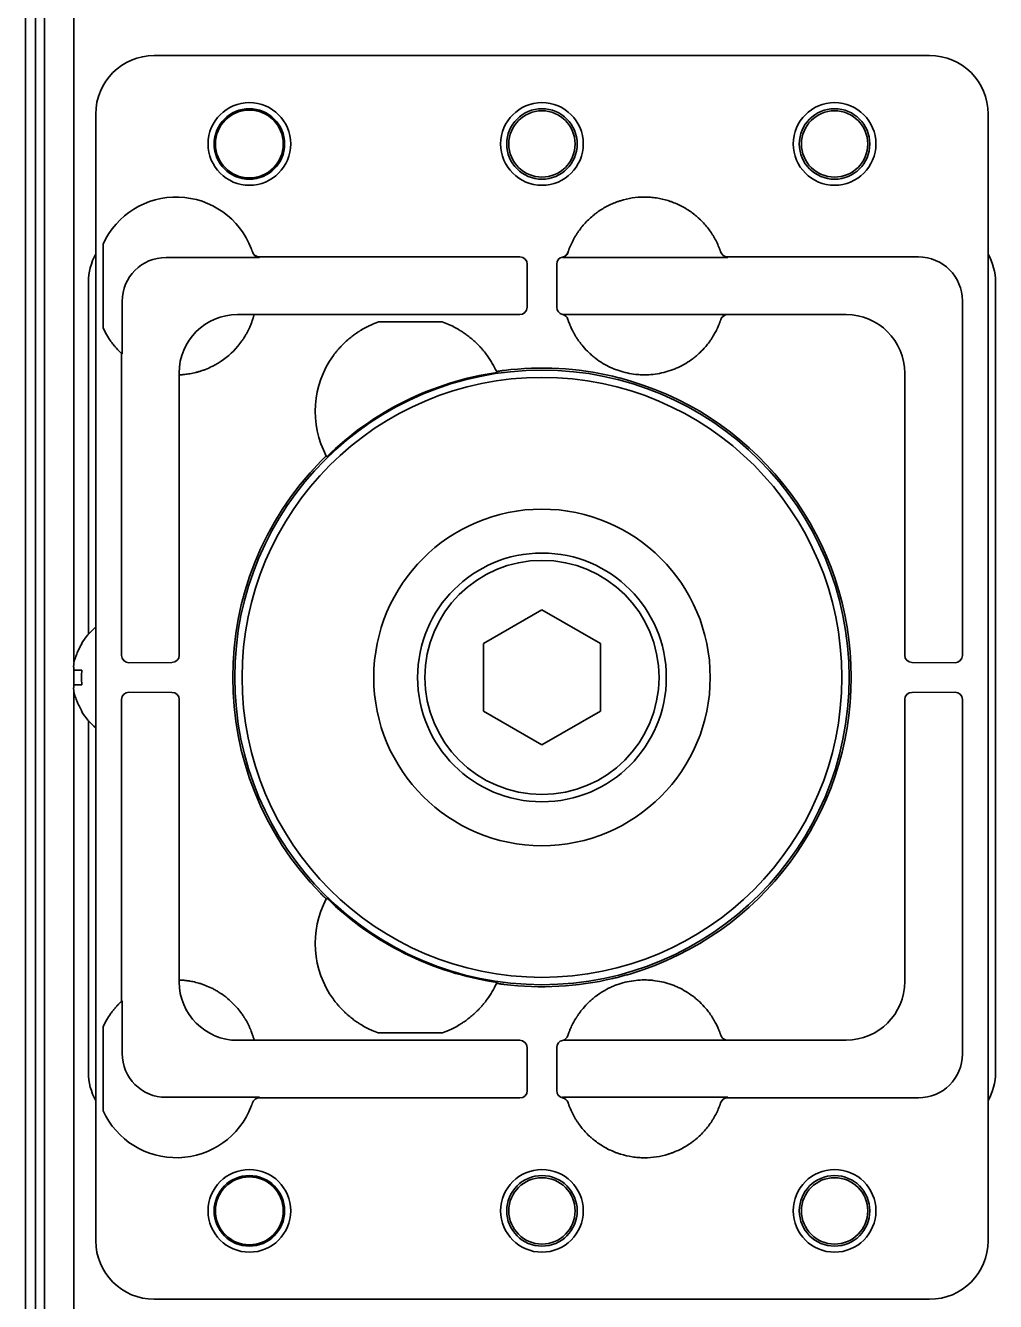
# Model space of a CAD drawing. Extents: x 5809 to 10669, y -850 to 3566.
# Drawn here: x 8371.8 to 8438.1, y 2501.1 to 2588.3 of the extents above; entities that cross this region are included whole.
import ezdxf

# ---------------------------------------------------------------- set-up
doc = ezdxf.new("R2010")
doc.units = 0
doc.header["$LTSCALE"] = 5
doc.layers.add('1', color=7, linetype='CONTINUOUS', true_color=0xffffff)

msp = doc.modelspace()

# ---------------------------------------------------------------- linework, layer by layer
at = {"layer": '1', "color": 7, "linetype": 'Continuous', "lineweight": 35}
for p, q in [((8373.073, 2431.526), (8373.073, 3429.526)), ((8375.073, 3383.467), (8375.073, 2544.787)), ((8371.77, 2937.226), (8371.77, 2415.526)), ((8372.46, 2418.526), (8372.46, 2936.226)), ((8433.573, 2586.226), (8380.572, 2586.226)), ((8376.573, 2582.227), (8376.573, 2505.226)), ((8437.573, 2505.226), (8437.573, 2582.227)), ((8377.073, 2567.608), (8377.073, 2573.344)), ((8387.774, 2572.424), (8381.375, 2572.424)), ((8405.566, 2572.463), (8387.76, 2572.463)), ((8419.774, 2572.424), (8408.599, 2572.424)), ((8419.294, 2572.783), (8419.287, 2572.804)), ((8432.81, 2572.463), (8419.761, 2572.463)), ((8406.051, 2569.016), (8406.066, 2571.963)), ((8408.079, 2571.963), (8408.094, 2569.016)), ((8376.073, 2570.727), (8376.073, 2546.678)), ((8438.073, 2516.726), (8438.073, 2570.727)), ((8378.375, 2569.424), (8378.375, 2565.828)), ((8435.81, 2545.232), (8435.81, 2569.464)), ((8386.27, 2568.528), (8387.399, 2568.528)), ((8387.399, 2568.528), (8387.397, 2568.519)), ((8387.397, 2568.519), (8395.288, 2568.519)), ((8395.288, 2568.519), (8395.385, 2568.519)), ((8395.385, 2568.519), (8395.882, 2568.52)), ((8395.883, 2568.52), (8400.263, 2568.52)), ((8400.263, 2568.52), (8400.761, 2568.519)), ((8400.761, 2568.519), (8400.858, 2568.519)), ((8400.858, 2568.519), (8405.551, 2568.519)), ((8408.529, 2568.528), (8419.774, 2568.528)), ((8419.297, 2568.179), (8419.297, 2568.18)), ((8419.77, 2568.519), (8427.866, 2568.519)), ((8400.263, 2568.02), (8395.883, 2568.02)), ((8378.336, 2565.864), (8378.336, 2545.232)), ((8382.27, 2564.403), (8382.27, 2564.529)), ((8382.28, 2564.404), (8382.27, 2564.403)), ((8382.28, 2545.247), (8382.28, 2564.404)), ((8431.866, 2564.52), (8431.866, 2545.247)), ((8403.073, 2546.036), (8407.073, 2548.345)), ((8407.073, 2548.345), (8411.073, 2546.036)), ((8375.595, 2546.026), (8375.628, 2546.026)), ((8403.073, 2541.417), (8403.073, 2546.036)), ((8411.073, 2546.036), (8411.073, 2541.417)), ((8378.836, 2544.733), (8381.782, 2544.748)), ((8432.366, 2544.748), (8435.31, 2544.733)), ((8375.073, 2544.232), (8375.073, 2543.231)), ((8375.073, 2542.675), (8375.073, 2431.326)), ((8378.336, 2542.22), (8378.336, 2521.588)), ((8381.782, 2542.705), (8378.836, 2542.72)), ((8382.28, 2523.049), (8382.28, 2542.205)), ((8431.866, 2542.205), (8431.866, 2522.933)), ((8435.31, 2542.72), (8432.366, 2542.705)), ((8435.81, 2517.989), (8435.81, 2542.22)), ((8375.628, 2541.426), (8375.595, 2541.426)), ((8407.073, 2539.107), (8403.073, 2541.417)), ((8411.073, 2541.417), (8407.073, 2539.107)), ((8376.073, 2540.774), (8376.073, 2516.726)), ((8382.27, 2523.049), (8382.28, 2523.049)), ((8382.27, 2522.923), (8382.27, 2523.049)), ((8378.375, 2521.624), (8378.336, 2521.588)), ((8378.375, 2521.624), (8378.375, 2518.028)), ((8377.073, 2514.108), (8377.073, 2519.844)), ((8395.883, 2519.433), (8400.263, 2519.433)), ((8419.297, 2519.271), (8419.297, 2519.272)), ((8387.399, 2518.924), (8386.27, 2518.924)), ((8387.397, 2518.933), (8387.399, 2518.924)), ((8395.288, 2518.933), (8387.397, 2518.933)), ((8395.385, 2518.933), (8395.288, 2518.933)), ((8395.882, 2518.933), (8395.385, 2518.933)), ((8400.263, 2518.933), (8395.883, 2518.933)), ((8400.263, 2518.933), (8400.761, 2518.933)), ((8400.858, 2518.933), (8400.761, 2518.933)), ((8405.551, 2518.933), (8400.858, 2518.933)), ((8406.066, 2515.489), (8406.051, 2518.436)), ((8408.094, 2518.433), (8408.079, 2515.489)), ((8419.774, 2518.924), (8408.529, 2518.924)), ((8427.866, 2518.933), (8419.77, 2518.933)), ((8381.375, 2515.028), (8387.774, 2515.028)), ((8387.76, 2514.989), (8405.566, 2514.989)), ((8408.599, 2515.028), (8419.774, 2515.028)), ((8419.761, 2514.989), (8432.81, 2514.989)), ((8387.285, 2514.645), (8387.282, 2514.634)), ((8387.287, 2514.649), (8387.286, 2514.647)), ((8419.287, 2514.648), (8419.291, 2514.663)), ((8380.572, 2501.226), (8433.573, 2501.226))]:
    msp.add_line(p, q, dxfattribs=at)
for centre, radius in [((8387.073, 2580.182), 2.825), ((8407.073, 2580.182), 2.825), ((8427.073, 2580.182), 2.825), ((8387.073, 2580.182), 2.411), ((8387.073, 2580.182), 2.32), ((8407.073, 2580.182), 2.411), ((8407.073, 2580.182), 2.267), ((8427.073, 2580.182), 2.411), ((8427.073, 2580.182), 2.267), ((8407.073, 2543.726), 21), ((8407.073, 2543.726), 20.5), ((8407.073, 2543.726), 11.5), ((8407.073, 2543.726), 8.5), ((8407.073, 2543.726), 8), ((8387.073, 2507.27), 2.825), ((8387.073, 2507.27), 2.411), ((8407.073, 2507.27), 2.825), ((8407.073, 2507.27), 2.411), ((8427.073, 2507.27), 2.825), ((8427.073, 2507.27), 2.411), ((8387.073, 2507.27), 2.32), ((8407.073, 2507.27), 2.267), ((8427.073, 2507.27), 2.267)]:
    msp.add_circle(centre, radius, dxfattribs=at)
for centre, radius, start, end in [((8382.073, 2571.052), 5.5, 21.10696, 155.38002), ((8382.073, 2569.9), 5.5, 204.61998, 215.33124), ((8382.073, 2569.9), 5.5, 301.52607, 319.88439), ((8398.073, 2561.9), 6.5, 143.94816, 207.95034), ((8398.073, 2561.9), 6.5, 24.74098, 36.05184), ((8407.073, 2543.726), 21.07, 98.38924, 134.30208), ((8407.073, 2543.726), 21.14, 76.75031, 97.03063), ((8407.073, 2543.726), 21.14, 286.69802, 73.30233), ((8407.073, 2543.726), 21.14, 135.6607, 224.3393), ((8379.693, 2543.527), 4.8, 130.542, 148.62729), ((8379.693, 2543.925), 4.8, 211.37271, 229.458), ((8398.073, 2525.552), 6.5, 152.04966, 216.05184), ((8407.073, 2543.726), 21.07, 225.69792, 261.61076), ((8398.073, 2525.552), 6.5, 323.94816, 335.25902), ((8407.073, 2543.726), 21.14, 262.96937, 283.24939), ((8382.073, 2517.552), 5.5, 45.48558, 58.47399), ((8382.073, 2517.552), 5.5, 144.66876, 155.38002), ((8382.073, 2516.4), 5.5, 204.61998, 338.89304)]:
    msp.add_arc(centre, radius, start, end, dxfattribs=at)
for centre, major_axis, ratio, start_param, end_param in [((8380.573, 2582.226), (2.829, -2.829), 0.999695, 2.356347, 3.926839), ((8433.572, 2582.226), (-2.829, -2.829), 0.999695, 2.356347, 3.926839), ((8380.073, 2570.726), (-2.829, 2.829), 0.999695, 0.279915, 0.785246), ((8381.376, 2569.423), (-2.122, 2.122), 0.999695, 5.497939, 7.068431), ((8382.065, 2571.05), (-5.228, -1.734), 0.999252, 3.138522, 3.145428), ((8387.76, 2572.963), (0.474, 0.159), 0.999831, 3.141593, 4.388346), ((8382.072, 2570.552), (-5.684, -1.924), 0.999938, 3.132345, 3.139281), ((8405.566, 2571.963), (-0.224, -0.448), 0.999239, 2.03449, 3.605134), ((8408.579, 2571.963), (0.224, -0.448), 0.999239, 2.880101, 4.248696), ((8408.379, 2572.943), (-0.473, 0.161), 0.999761, 2.10121, 3.149501), ((8408.599, 2571.924), (0.224, -0.447), 0.99981, 2.678052, 2.916971), ((8419.761, 2572.963), (0.475, 0.157), 0.999831, 3.145682, 4.39242), ((8432.809, 2569.463), (-2.122, -2.122), 0.999543, 2.356347, 3.926839), ((8434.072, 2570.726), (2.829, 2.829), 0.999695, 5.497939, 6.003271), ((8405.551, 2569.019), (-0.447, -0.224), 0.99981, 1.107255, 2.677899), ((8408.594, 2569.019), (0.447, -0.224), 0.99981, 3.605286, 4.952817), ((8386.271, 2564.528), (2.829, -2.829), 0.999695, 2.356347, 3.926839), ((8408.367, 2568.045), (-0.476, -0.155), 0.999754, 3.133975, 4.161422), ((8419.77, 2568.019), (-0.475, 0.156), 0.999831, 5.030486, 6.282512), ((8427.866, 2564.519), (2.828, -2.828), 0.999924, 0.78555, 2.356042), ((8380.374, 9792.538), (0, -7227.617), 0.017452, 6.267025, 6.267338), ((3707.892, 1758.685), (-4696.559, -804.417), 0.03512, 3.150702, 3.151017), ((11879.695, 5805.548), (-3486.444, -3247.993), 0.03512, 6.273761, 6.274076), ((8378.836, 2545.233), (-0.448, -0.224), 0.999239, 5.819644, 7.390288), ((8381.78, 2545.247), (0.224, 0.447), 0.99981, 3.605286, 5.17593), ((8432.366, 2545.247), (-0.224, 0.447), 0.99981, 1.107255, 2.677899), ((8435.31, 2545.233), (0.448, -0.224), 0.999239, 5.176082, 6.746726), ((8378.836, 2542.22), (0.448, -0.224), 0.999239, 2.03449, 3.605134), ((8381.78, 2542.205), (0.224, -0.447), 0.99981, 1.107255, 2.677899), ((8432.366, 2542.205), (-0.224, -0.447), 0.99981, 3.605286, 5.17593), ((8435.31, 2542.22), (-0.448, -0.224), 0.999239, 2.678052, 4.248696), ((11879.695, -718.096), (3486.444, -3247.993), 0.03512, 3.150702, 3.151017), ((8386.271, 2522.924), (2.829, 2.829), 0.999695, 2.356347, 3.926839), ((3707.892, 3328.768), (4696.559, -804.417), 0.03512, 6.273761, 6.274076), ((8427.866, 2522.933), (-2.828, -2.828), 0.999924, 0.78555, 2.356042), ((8408.367, 2519.407), (0.476, -0.155), 0.999754, 5.263357, 6.293203), ((8419.77, 2519.433), (0.475, 0.156), 0.999831, 3.142574, 4.3946), ((8405.551, 2518.433), (-0.447, 0.224), 0.99981, 3.605286, 5.17593), ((8408.594, 2518.433), (0.447, 0.224), 0.99981, 1.330368, 2.677899), ((8381.376, 2518.029), (-2.122, -2.122), 0.999695, 5.497939, 7.068431), ((8432.809, 2517.99), (2.122, -2.122), 0.999543, 5.497939, 7.068431), ((8380.073, 2516.727), (-2.829, -2.829), 0.999695, 5.497939, 6.003271), ((8434.072, 2516.727), (2.829, -2.829), 0.999695, 0.279915, 0.785246), ((8387.76, 2514.489), (0.474, -0.159), 0.999831, 1.894839, 3.141593), ((8405.566, 2515.489), (0.224, -0.448), 0.999239, 5.819644, 7.390288), ((8408.579, 2515.489), (-0.224, -0.448), 0.999239, 5.176082, 6.544021), ((8408.378, 2514.51), (-0.477, -0.15), 0.999767, 3.157291, 4.205088), ((8408.599, 2515.529), (-0.224, -0.447), 0.99981, 0.22534, 0.463541), ((8419.761, 2514.489), (0.474, -0.158), 0.999831, 1.892032, 3.138921), ((8382.075, 2516.399), (-1.747, -5.214), 0.99983, 1.569957, 1.576869), ((8380.573, 2505.227), (2.829, 2.829), 0.999695, 2.356347, 3.926839), ((8433.572, 2505.227), (-2.829, 2.829), 0.999695, 2.356347, 3.926839)]:
    msp.add_ellipse(centre, major_axis=major_axis, ratio=ratio, start_param=start_param, end_param=end_param, dxfattribs=at)
for points, knots in [([(8419.204, 2573.033), (8419.104, 2573.292), (8418.985, 2573.542), (8418.83, 2573.813), (8418.812, 2573.843), (8418.777, 2573.903), (8418.759, 2573.932), (8418.704, 2574.021), (8418.666, 2574.079), (8418.55, 2574.25), (8418.468, 2574.361), (8418.213, 2574.684), (8418.027, 2574.885), (8417.775, 2575.12), (8417.698, 2575.19), (8417.619, 2575.257), (8417.566, 2575.301), (8417.539, 2575.323), (8417.403, 2575.432), (8417.292, 2575.514), (8416.952, 2575.747), (8416.715, 2575.884), (8416.344, 2576.064), (8416.218, 2576.119), (8416.057, 2576.182), (8416.025, 2576.195), (8415.96, 2576.219), (8415.927, 2576.231), (8415.829, 2576.265), (8415.763, 2576.287), (8415.433, 2576.389), (8415.166, 2576.45), (8414.759, 2576.511), (8414.622, 2576.527), (8414.416, 2576.542), (8414.313, 2576.548), (8414.209, 2576.551), (8414.14, 2576.552), (8414.105, 2576.552), (8413.793, 2576.552), (8413.519, 2576.531), (8412.977, 2576.449), (8412.709, 2576.388), (8412.412, 2576.296), (8412.379, 2576.285), (8412.313, 2576.263), (8412.28, 2576.252), (8412.182, 2576.217), (8412.117, 2576.193), (8411.924, 2576.117), (8411.798, 2576.062), (8411.428, 2575.882), (8411.191, 2575.745), (8410.907, 2575.55), (8410.822, 2575.49), (8410.74, 2575.427), (8410.685, 2575.385), (8410.657, 2575.363), (8410.522, 2575.255), (8410.418, 2575.164), (8410.116, 2574.883), (8409.931, 2574.681), (8409.675, 2574.358), (8409.594, 2574.247), (8409.497, 2574.104), (8409.478, 2574.075), (8409.44, 2574.016), (8409.421, 2573.987), (8409.366, 2573.899), (8409.331, 2573.839), (8409.159, 2573.538), (8409.04, 2573.288), (8408.94, 2573.029)], [0, 0, 0, 0, 0.0625, 0.0625, 0.070313, 0.070313, 0.078125, 0.078125, 0.09375, 0.09375, 0.125, 0.125, 0.1875, 0.1875, 0.203125, 0.210938, 0.210938, 0.21875, 0.21875, 0.25, 0.25, 0.3125, 0.3125, 0.34375, 0.34375, 0.351563, 0.351563, 0.359375, 0.359375, 0.375, 0.375, 0.4375, 0.4375, 0.46875, 0.46875, 0.484375, 0.492188, 0.492188, 0.5, 0.5, 0.5625, 0.5625, 0.625, 0.625, 0.632812, 0.632812, 0.640625, 0.640625, 0.65625, 0.65625, 0.6875, 0.6875, 0.75, 0.75, 0.765625, 0.773437, 0.773437, 0.78125, 0.78125, 0.8125, 0.8125, 0.875, 0.875, 0.90625, 0.90625, 0.914062, 0.914062, 0.921875, 0.921875, 0.9375, 0.9375, 1, 1, 1, 1]), ([(8387.287, 2572.804), (8387.286, 2572.804), (8387.286, 2572.806), (8387.284, 2572.812), (8387.282, 2572.816), (8387.278, 2572.828), (8387.276, 2572.835), (8387.27, 2572.852), (8387.267, 2572.861), (8387.26, 2572.882), (8387.255, 2572.894), (8387.247, 2572.919), (8387.242, 2572.932), (8387.234, 2572.953), (8387.232, 2572.96), (8387.226, 2572.974), (8387.224, 2572.981), (8387.215, 2573.003), (8387.21, 2573.018), (8387.204, 2573.033)], [0, 0, 0, 0, 0.125, 0.125, 0.25, 0.25, 0.375, 0.375, 0.5, 0.5, 0.625, 0.625, 0.75, 0.75, 0.8125, 0.8125, 0.875, 0.875, 1, 1, 1, 1]), ([(8387.774, 2572.424), (8387.747, 2572.424), (8387.695, 2572.428), (8387.645, 2572.44), (8387.607, 2572.452), (8387.595, 2572.457), (8387.571, 2572.467), (8387.559, 2572.472), (8387.524, 2572.49), (8387.502, 2572.503), (8387.47, 2572.526), (8387.46, 2572.534), (8387.44, 2572.551), (8387.43, 2572.56), (8387.402, 2572.588), (8387.385, 2572.607), (8387.355, 2572.65), (8387.341, 2572.672), (8387.317, 2572.719), (8387.307, 2572.743), (8387.298, 2572.768)], [0, 0, 0, 0, 0.125, 0.25, 0.25, 0.3125, 0.3125, 0.375, 0.375, 0.5, 0.5, 0.5625, 0.5625, 0.625, 0.625, 0.75, 0.75, 0.875, 0.875, 1, 1, 1, 1]), ([(8408.481, 2572.41), (8408.48, 2572.416), (8408.48, 2572.422), (8408.48, 2572.437), (8408.479, 2572.445), (8408.479, 2572.453)], [0, 0, 0, 0, 0.441588, 0.441588, 1, 1, 1, 1]), ([(8408.838, 2572.742), (8408.825, 2572.701), (8408.807, 2572.663), (8408.778, 2572.618), (8408.772, 2572.609), (8408.76, 2572.592), (8408.753, 2572.583), (8408.733, 2572.559), (8408.704, 2572.528), (8408.671, 2572.501), (8408.645, 2572.483), (8408.636, 2572.477), (8408.618, 2572.465), (8408.609, 2572.46), (8408.562, 2572.435), (8408.522, 2572.42), (8408.481, 2572.41)], [0, 0, 0, 0, 0.25, 0.25, 0.3125, 0.3125, 0.375, 0.375, 0.5, 0.625, 0.625, 0.6875, 0.6875, 0.75, 0.75, 1, 1, 1, 1]), ([(8408.94, 2573.029), (8408.934, 2573.014), (8408.929, 2572.998), (8408.92, 2572.976), (8408.917, 2572.968), (8408.912, 2572.953), (8408.909, 2572.946), (8408.901, 2572.924), (8408.896, 2572.911), (8408.889, 2572.891), (8408.887, 2572.885), (8408.883, 2572.872), (8408.881, 2572.866), (8408.875, 2572.849), (8408.871, 2572.839), (8408.867, 2572.825), (8408.865, 2572.821), (8408.862, 2572.813), (8408.861, 2572.81), (8408.858, 2572.8), (8408.856, 2572.795), (8408.854, 2572.789), (8408.854, 2572.788), (8408.853, 2572.786), (8408.853, 2572.785), (8408.853, 2572.785)], [0, 0, 0, 0, 0.125, 0.125, 0.1875, 0.1875, 0.25, 0.25, 0.375, 0.375, 0.4375, 0.4375, 0.5, 0.5, 0.625, 0.625, 0.6875, 0.6875, 0.75, 0.75, 0.875, 0.875, 0.9375, 0.9375, 1, 1, 1, 1]), ([(8419.287, 2572.804), (8419.286, 2572.804), (8419.286, 2572.806), (8419.284, 2572.81), (8419.284, 2572.812), (8419.282, 2572.817), (8419.281, 2572.819), (8419.278, 2572.828), (8419.276, 2572.835), (8419.272, 2572.847), (8419.27, 2572.852), (8419.267, 2572.861), (8419.265, 2572.866), (8419.26, 2572.882), (8419.256, 2572.894), (8419.249, 2572.912), (8419.247, 2572.919), (8419.242, 2572.932), (8419.239, 2572.939), (8419.232, 2572.959), (8419.227, 2572.974), (8419.218, 2572.996), (8419.215, 2573.003), (8419.21, 2573.018), (8419.207, 2573.026), (8419.204, 2573.033)], [0, 0, 0, 0, 0.125, 0.125, 0.1875, 0.1875, 0.25, 0.25, 0.375, 0.375, 0.4375, 0.4375, 0.5, 0.5, 0.625, 0.625, 0.6875, 0.6875, 0.75, 0.75, 0.875, 0.875, 0.9375, 0.9375, 1, 1, 1, 1]), ([(8387.397, 2568.519), (8387.396, 2568.518), (8387.395, 2568.512), (8387.39, 2568.495), (8387.384, 2568.47), (8387.373, 2568.43), (8387.365, 2568.401), (8387.363, 2568.395), (8387.359, 2568.382), (8387.357, 2568.375), (8387.351, 2568.355), (8387.347, 2568.341), (8387.334, 2568.295), (8387.313, 2568.228), (8387.287, 2568.148), (8387.265, 2568.084), (8387.253, 2568.051), (8387.24, 2568.016), (8387.232, 2567.992), (8387.227, 2567.98), (8387.204, 2567.92), (8387.184, 2567.869), (8387.12, 2567.711), (8387.07, 2567.597), (8386.996, 2567.447), (8386.981, 2567.417), (8386.949, 2567.356), (8386.933, 2567.325), (8386.883, 2567.232), (8386.848, 2567.17), (8386.774, 2567.044), (8386.735, 2566.981), (8386.674, 2566.886), (8386.653, 2566.855), (8386.61, 2566.791), (8386.588, 2566.759), (8386.477, 2566.601), (8386.381, 2566.477), (8386.279, 2566.356)], [0, 0, 0, 0, 0.0625, 0.0625, 0.125, 0.1875, 0.1875, 0.203125, 0.203125, 0.21875, 0.21875, 0.25, 0.25, 0.3125, 0.375, 0.375, 0.40625, 0.421875, 0.421875, 0.4375, 0.4375, 0.5, 0.5, 0.625, 0.625, 0.65625, 0.65625, 0.6875, 0.6875, 0.75, 0.75, 0.8125, 0.8125, 0.84375, 0.84375, 0.875, 0.875, 1, 1, 1, 1]), ([(8408.842, 2568.2), (8408.843, 2568.198), (8408.847, 2568.184), (8408.859, 2568.149), (8408.864, 2568.135), (8408.873, 2568.109), (8408.876, 2568.1), (8408.883, 2568.081), (8408.886, 2568.07), (8408.906, 2568.015), (8408.925, 2567.962), (8408.961, 2567.871), (8408.974, 2567.838), (8408.996, 2567.787), (8409.003, 2567.769), (8409.019, 2567.733), (8409.027, 2567.714), (8409.035, 2567.695)], [0, 0, 0, 0, 0.25, 0.25, 0.375, 0.375, 0.4375, 0.4375, 0.5, 0.5, 0.75, 0.75, 0.875, 0.875, 0.9375, 0.9375, 1, 1, 1, 1]), ([(8418.267, 2566.343), (8418.354, 2566.446), (8418.437, 2566.551), (8418.554, 2566.711), (8418.591, 2566.765), (8418.646, 2566.846), (8418.664, 2566.873), (8418.7, 2566.927), (8418.717, 2566.954), (8418.802, 2567.089), (8418.862, 2567.194), (8418.944, 2567.346), (8418.97, 2567.396), (8419, 2567.457), (8419.006, 2567.469), (8419.018, 2567.493), (8419.024, 2567.505), (8419.041, 2567.54), (8419.052, 2567.563), (8419.104, 2567.676), (8419.139, 2567.757), (8419.176, 2567.848), (8419.183, 2567.865), (8419.193, 2567.89), (8419.196, 2567.899), (8419.202, 2567.915), (8419.218, 2567.955), (8419.241, 2568.018), (8419.257, 2568.063), (8419.267, 2568.092), (8419.27, 2568.101), (8419.276, 2568.118), (8419.279, 2568.125), (8419.286, 2568.145), (8419.293, 2568.166), (8419.295, 2568.175), (8419.296, 2568.176)], [0, 0, 0, 0, 0.125, 0.125, 0.1875, 0.1875, 0.21875, 0.21875, 0.25, 0.25, 0.375, 0.375, 0.4375, 0.4375, 0.453125, 0.453125, 0.46875, 0.46875, 0.5, 0.5, 0.625, 0.625, 0.65625, 0.65625, 0.671875, 0.671875, 0.6875, 0.75, 0.8125, 0.8125, 0.84375, 0.84375, 0.875, 0.875, 0.9375, 1, 1, 1, 1]), ([(8419.298, 2568.184), (8419.307, 2568.209), (8419.327, 2568.257), (8419.354, 2568.302), (8419.377, 2568.334), (8419.386, 2568.344), (8419.403, 2568.364), (8419.411, 2568.373), (8419.439, 2568.401), (8419.459, 2568.418), (8419.491, 2568.441), (8419.502, 2568.448), (8419.524, 2568.462), (8419.535, 2568.468), (8419.57, 2568.486), (8419.594, 2568.496), (8419.644, 2568.512), (8419.669, 2568.518), (8419.721, 2568.526), (8419.747, 2568.528), (8419.774, 2568.528)], [0, 0, 0, 0, 0.125, 0.25, 0.25, 0.3125, 0.3125, 0.375, 0.375, 0.5, 0.5, 0.5625, 0.5625, 0.625, 0.625, 0.75, 0.75, 0.875, 0.875, 1, 1, 1, 1]), ([(8419.774, 2568.528), (8419.773, 2568.527), (8419.773, 2568.525), (8419.772, 2568.522), (8419.771, 2568.521), (8419.77, 2568.519)], [0, 0, 0, 0, 0.496999, 0.496999, 1, 1, 1, 1]), ([(8394.813, 2567.523), (8394.788, 2567.509), (8394.759, 2567.492), (8394.712, 2567.463), (8394.695, 2567.453), (8394.661, 2567.432), (8394.644, 2567.422), (8394.589, 2567.388), (8394.551, 2567.363), (8394.492, 2567.325), (8394.472, 2567.312), (8394.432, 2567.284), (8394.411, 2567.27), (8394.349, 2567.227), (8394.306, 2567.198), (8394.221, 2567.136), (8394.177, 2567.103), (8394.045, 2567.003), (8393.956, 2566.931), (8393.843, 2566.835), (8393.82, 2566.815), (8393.774, 2566.776), (8393.706, 2566.715), (8393.638, 2566.653), (8393.503, 2566.524), (8393.414, 2566.435), (8393.282, 2566.294), (8393.239, 2566.245), (8393.173, 2566.171), (8393.152, 2566.146), (8393.108, 2566.096), (8393.087, 2566.07), (8392.98, 2565.941), (8392.897, 2565.835), (8392.818, 2565.725)], [0, 0, 0, 0, 0.0625, 0.0625, 0.09375, 0.09375, 0.125, 0.125, 0.1875, 0.1875, 0.21875, 0.21875, 0.25, 0.25, 0.3125, 0.3125, 0.375, 0.375, 0.5, 0.5, 0.53125, 0.53125, 0.5625, 0.625, 0.625, 0.75, 0.75, 0.8125, 0.8125, 0.84375, 0.84375, 0.875, 0.875, 1, 1, 1, 1]), ([(8395.459, 2567.851), (8395.101, 2567.694), (8394.899, 2567.573), (8394.813, 2567.523), (8394.813, 2567.523), (8394.813, 2567.523)], [0, 0, 0, 0, 0.99996, 0.99996, 1, 1, 1, 1]), ([(8403.328, 2565.725), (8403.248, 2565.835), (8403.166, 2565.941), (8403.039, 2566.094), (8402.996, 2566.145), (8402.93, 2566.219), (8402.908, 2566.243), (8402.864, 2566.292), (8402.842, 2566.316), (8402.798, 2566.364), (8402.775, 2566.387), (8402.73, 2566.434), (8402.708, 2566.457), (8402.64, 2566.525), (8402.595, 2566.569), (8402.46, 2566.697), (8402.37, 2566.778), (8402.191, 2566.93), (8402.101, 2567.002), (8401.969, 2567.103), (8401.925, 2567.136), (8401.838, 2567.198), (8401.796, 2567.228), (8401.713, 2567.285), (8401.673, 2567.312), (8401.614, 2567.351), (8401.595, 2567.363), (8401.557, 2567.387), (8401.538, 2567.399), (8401.484, 2567.433), (8401.45, 2567.454), (8401.387, 2567.492), (8401.358, 2567.509), (8401.333, 2567.523)], [0, 0, 0, 0, 0.125, 0.125, 0.1875, 0.1875, 0.21875, 0.21875, 0.25, 0.25, 0.28125, 0.28125, 0.3125, 0.3125, 0.375, 0.375, 0.5, 0.5, 0.625, 0.625, 0.6875, 0.6875, 0.75, 0.75, 0.8125, 0.8125, 0.84375, 0.84375, 0.875, 0.875, 0.9375, 0.9375, 1, 1, 1, 1]), ([(8409.035, 2567.695), (8409.055, 2567.649), (8409.077, 2567.6), (8409.125, 2567.499), (8409.151, 2567.447), (8409.193, 2567.365), (8409.215, 2567.324), (8409.238, 2567.281), (8409.253, 2567.253), (8409.261, 2567.238), (8409.302, 2567.166), (8409.336, 2567.108), (8409.407, 2566.99), (8409.445, 2566.931), (8409.504, 2566.842), (8409.524, 2566.812), (8409.565, 2566.752), (8409.586, 2566.722), (8409.693, 2566.573), (8409.784, 2566.457), (8409.881, 2566.343)], [0, 0, 0, 0, 0.125, 0.125, 0.25, 0.25, 0.3125, 0.34375, 0.34375, 0.375, 0.375, 0.5, 0.5, 0.625, 0.625, 0.6875, 0.6875, 0.75, 0.75, 1, 1, 1, 1]), ([(8378.336, 2565.864), (8378.335, 2565.865), (8378.333, 2565.867), (8378.324, 2565.875), (8378.318, 2565.881), (8378.306, 2565.892), (8378.301, 2565.897), (8378.292, 2565.906), (8378.286, 2565.911), (8378.27, 2565.926), (8378.257, 2565.938), (8378.237, 2565.958), (8378.23, 2565.965), (8378.215, 2565.98), (8378.207, 2565.987), (8378.184, 2566.01), (8378.168, 2566.027), (8378.134, 2566.061), (8378.116, 2566.079), (8378.089, 2566.108), (8378.079, 2566.118), (8378.061, 2566.138), (8378.052, 2566.148), (8378.005, 2566.198), (8377.966, 2566.241), (8377.908, 2566.307), (8377.889, 2566.33), (8377.85, 2566.376), (8377.83, 2566.4), (8377.772, 2566.471), (8377.734, 2566.519), (8377.659, 2566.618), (8377.622, 2566.668), (8377.586, 2566.719)], [0, 0, 0, 0, 0.0625, 0.0625, 0.125, 0.125, 0.15625, 0.15625, 0.1875, 0.1875, 0.25, 0.25, 0.28125, 0.28125, 0.3125, 0.3125, 0.375, 0.375, 0.4375, 0.4375, 0.46875, 0.46875, 0.5, 0.5, 0.625, 0.625, 0.6875, 0.6875, 0.75, 0.75, 0.875, 0.875, 1, 1, 1, 1]), ([(8409.881, 2566.343), (8410.011, 2566.19), (8410.148, 2566.045), (8410.365, 2565.84), (8410.439, 2565.773), (8410.554, 2565.676), (8410.593, 2565.644), (8410.671, 2565.582), (8410.71, 2565.551), (8410.908, 2565.4), (8411.072, 2565.289), (8411.411, 2565.086), (8411.586, 2564.993), (8411.855, 2564.869), (8411.946, 2564.829), (8412.085, 2564.774), (8412.132, 2564.756), (8412.226, 2564.722), (8412.273, 2564.705), (8412.51, 2564.626), (8412.701, 2564.573), (8413.087, 2564.488), (8413.282, 2564.456), (8413.577, 2564.424), (8413.676, 2564.416), (8413.825, 2564.408), (8413.874, 2564.406), (8413.974, 2564.403), (8414.024, 2564.402), (8414.274, 2564.402), (8414.473, 2564.413), (8414.866, 2564.456), (8415.06, 2564.488), (8415.447, 2564.573), (8415.638, 2564.626), (8415.875, 2564.706), (8415.923, 2564.722), (8416.016, 2564.757), (8416.156, 2564.81), (8416.292, 2564.869), (8416.562, 2564.993), (8416.736, 2565.086), (8417.075, 2565.289), (8417.239, 2565.4), (8417.438, 2565.551), (8417.478, 2565.582), (8417.556, 2565.645), (8417.672, 2565.74), (8417.783, 2565.84), (8418, 2566.045), (8418.137, 2566.19), (8418.267, 2566.343)], [0, 0, 0, 0, 0.0625, 0.0625, 0.09375, 0.09375, 0.109375, 0.109375, 0.125, 0.125, 0.1875, 0.1875, 0.25, 0.25, 0.28125, 0.28125, 0.296875, 0.296875, 0.3125, 0.3125, 0.375, 0.375, 0.4375, 0.4375, 0.46875, 0.46875, 0.484375, 0.484375, 0.5, 0.5, 0.5625, 0.5625, 0.625, 0.625, 0.6875, 0.6875, 0.703125, 0.703125, 0.71875, 0.75, 0.75, 0.8125, 0.8125, 0.875, 0.875, 0.890625, 0.890625, 0.90625, 0.9375, 0.9375, 1, 1, 1, 1]), ([(8384.949, 2565.212), (8384.877, 2565.168), (8384.805, 2565.126), (8384.66, 2565.046), (8384.587, 2565.007), (8384.366, 2564.898), (8384.217, 2564.832), (8384.029, 2564.759), (8383.992, 2564.745), (8383.935, 2564.725), (8383.916, 2564.718), (8383.879, 2564.705), (8383.786, 2564.673), (8383.695, 2564.644), (8383.552, 2564.602), (8383.482, 2564.583), (8383.346, 2564.549), (8383.279, 2564.533), (8383.214, 2564.52)], [0, 0, 0, 0, 0.125, 0.125, 0.25, 0.25, 0.5, 0.5, 0.5625, 0.5625, 0.59375, 0.59375, 0.625, 0.75, 0.75, 0.875, 0.875, 1, 1, 1, 1]), ([(8404.485, 2564.707), (8404.452, 2564.703), (8404.419, 2564.698), (8404.371, 2564.692), (8404.355, 2564.69), (8404.323, 2564.685), (8404.307, 2564.683), (8404.261, 2564.676), (8404.232, 2564.672), (8404.19, 2564.665), (8404.177, 2564.663), (8404.157, 2564.66), (8404.15, 2564.659), (8404.138, 2564.656), (8404.132, 2564.655), (8404.102, 2564.65), (8404.081, 2564.646), (8404.057, 2564.642), (8404.053, 2564.641), (8404.044, 2564.639), (8404.04, 2564.638), (8404.028, 2564.636), (8404.02, 2564.634), (8404.001, 2564.63), (8403.992, 2564.627), (8403.982, 2564.624), (8403.98, 2564.623), (8403.977, 2564.621), (8403.976, 2564.621), (8403.976, 2564.62)], [0, 0, 0, 0, 0.125, 0.125, 0.1875, 0.1875, 0.25, 0.25, 0.375, 0.375, 0.4375, 0.4375, 0.46875, 0.46875, 0.5, 0.5, 0.625, 0.625, 0.65625, 0.65625, 0.6875, 0.6875, 0.75, 0.75, 0.875, 0.875, 0.9375, 0.9375, 1, 1, 1, 1]), ([(8383.214, 2564.52), (8383.143, 2564.504), (8383.076, 2564.492), (8382.948, 2564.469), (8382.887, 2564.46), (8382.774, 2564.444), (8382.72, 2564.438), (8382.621, 2564.427), (8382.577, 2564.423), (8382.496, 2564.416), (8382.461, 2564.413), (8382.398, 2564.409), (8382.372, 2564.408), (8382.328, 2564.406), (8382.295, 2564.404), (8382.282, 2564.404), (8382.28, 2564.404)], [0, 0, 0, 0, 0.125, 0.125, 0.25, 0.25, 0.375, 0.375, 0.5, 0.5, 0.625, 0.625, 0.75, 0.75, 0.875, 1, 1, 1, 1]), ([(8413.147, 2563.974), (8413.045, 2564.005), (8412.943, 2564.035), (8412.739, 2564.092), (8412.535, 2564.149), (8412.33, 2564.202), (8412.124, 2564.254), (8412.021, 2564.279), (8411.918, 2564.303)], [0, 0, 0, 0, 0.25, 0.25, 0.5, 0.75, 0.75, 1, 1, 1, 1]), ([(8392.331, 2558.853), (8392.33, 2558.854), (8392.327, 2558.853), (8392.319, 2558.847), (8392.316, 2558.845), (8392.31, 2558.84), (8392.308, 2558.838), (8392.303, 2558.835), (8392.301, 2558.833), (8392.288, 2558.822), (8392.276, 2558.812), (8392.254, 2558.793), (8392.247, 2558.786), (8392.231, 2558.771), (8392.214, 2558.755), (8392.195, 2558.738), (8392.176, 2558.72), (8392.166, 2558.711), (8392.135, 2558.682), (8392.114, 2558.661), (8392.081, 2558.628), (8392.07, 2558.617), (8392.047, 2558.595), (8392.035, 2558.583), (8392, 2558.548), (8391.977, 2558.525), (8391.953, 2558.501)], [0, 0, 0, 0, 0.125, 0.125, 0.1875, 0.1875, 0.21875, 0.21875, 0.25, 0.25, 0.375, 0.375, 0.4375, 0.4375, 0.5, 0.5625, 0.5625, 0.625, 0.625, 0.75, 0.75, 0.8125, 0.8125, 0.875, 0.875, 1, 1, 1, 1]), ([(8375.628, 2546.026), (8375.503, 2545.823), (8375.395, 2545.613), (8375.258, 2545.288), (8375.216, 2545.178), (8375.14, 2544.955), (8375.106, 2544.841), (8375.077, 2544.726)], [0, 0, 0, 0, 0.5, 0.5, 0.75, 0.75, 1, 1, 1, 1]), ([(8375.628, 2543.226), (8375.503, 2543.226), (8375.395, 2543.226), (8375.258, 2543.226), (8375.216, 2543.226), (8375.14, 2543.226), (8375.106, 2543.226), (8375.077, 2543.226)], [0, 0, 0, 0, 0.5, 0.5, 0.75, 0.75, 1, 1, 1, 1]), ([(8391.953, 2528.951), (8391.977, 2528.927), (8392, 2528.904), (8392.035, 2528.869), (8392.046, 2528.858), (8392.069, 2528.835), (8392.08, 2528.824), (8392.114, 2528.791), (8392.135, 2528.771), (8392.166, 2528.742), (8392.176, 2528.732), (8392.19, 2528.719), (8392.195, 2528.714), (8392.204, 2528.706), (8392.209, 2528.701), (8392.231, 2528.681), (8392.247, 2528.666), (8392.265, 2528.65), (8392.268, 2528.647), (8392.275, 2528.641), (8392.278, 2528.639), (8392.288, 2528.631), (8392.293, 2528.626), (8392.308, 2528.613), (8392.316, 2528.607), (8392.325, 2528.601), (8392.327, 2528.6), (8392.33, 2528.599), (8392.331, 2528.599), (8392.331, 2528.599)], [0, 0, 0, 0, 0.125, 0.125, 0.1875, 0.1875, 0.25, 0.25, 0.375, 0.375, 0.4375, 0.4375, 0.46875, 0.46875, 0.5, 0.5, 0.625, 0.625, 0.65625, 0.65625, 0.6875, 0.6875, 0.75, 0.75, 0.875, 0.875, 0.9375, 0.9375, 1, 1, 1, 1]), ([(8382.28, 2523.049), (8382.282, 2523.049), (8382.288, 2523.048), (8382.311, 2523.047), (8382.328, 2523.047), (8382.371, 2523.044), (8382.397, 2523.043), (8382.436, 2523.04), (8382.444, 2523.04), (8382.461, 2523.039), (8382.487, 2523.037), (8382.516, 2523.035), (8382.576, 2523.03), (8382.621, 2523.025), (8382.718, 2523.015), (8382.771, 2523.008), (8382.843, 2522.998), (8382.858, 2522.996), (8382.887, 2522.992), (8382.932, 2522.985), (8382.98, 2522.977), (8383.076, 2522.961), (8383.144, 2522.948), (8383.215, 2522.933)], [0, 0, 0, 0, 0.125, 0.125, 0.25, 0.25, 0.375, 0.375, 0.40625, 0.40625, 0.4375, 0.5, 0.5, 0.625, 0.625, 0.75, 0.75, 0.78125, 0.78125, 0.8125, 0.875, 0.875, 1, 1, 1, 1]), ([(8383.215, 2522.933), (8383.344, 2522.905), (8383.48, 2522.871), (8383.693, 2522.809), (8383.765, 2522.786), (8383.875, 2522.749), (8383.913, 2522.736), (8383.987, 2522.709), (8384.025, 2522.695), (8384.213, 2522.622), (8384.362, 2522.556), (8384.548, 2522.464), (8384.585, 2522.446), (8384.659, 2522.407), (8384.695, 2522.387), (8384.805, 2522.327), (8384.877, 2522.284), (8384.949, 2522.241)], [0, 0, 0, 0, 0.25, 0.25, 0.375, 0.375, 0.4375, 0.4375, 0.5, 0.5, 0.75, 0.75, 0.8125, 0.8125, 0.875, 0.875, 1, 1, 1, 1]), ([(8403.976, 2522.832), (8403.976, 2522.831), (8403.979, 2522.829), (8403.988, 2522.826), (8403.992, 2522.825), (8403.999, 2522.823), (8404.002, 2522.823), (8404.008, 2522.821), (8404.011, 2522.82), (8404.027, 2522.817), (8404.043, 2522.813), (8404.071, 2522.808), (8404.081, 2522.806), (8404.102, 2522.802), (8404.125, 2522.798), (8404.15, 2522.794), (8404.176, 2522.789), (8404.189, 2522.787), (8404.231, 2522.781), (8404.261, 2522.776), (8404.307, 2522.769), (8404.322, 2522.767), (8404.354, 2522.763), (8404.37, 2522.76), (8404.419, 2522.754), (8404.452, 2522.75), (8404.485, 2522.745)], [0, 0, 0, 0, 0.125, 0.125, 0.1875, 0.1875, 0.21875, 0.21875, 0.25, 0.25, 0.375, 0.375, 0.4375, 0.4375, 0.5, 0.5625, 0.5625, 0.625, 0.625, 0.75, 0.75, 0.8125, 0.8125, 0.875, 0.875, 1, 1, 1, 1]), ([(8418.267, 2521.109), (8418.137, 2521.262), (8418, 2521.407), (8417.783, 2521.613), (8417.708, 2521.679), (8417.594, 2521.776), (8417.555, 2521.808), (8417.477, 2521.871), (8417.438, 2521.901), (8417.239, 2522.052), (8417.075, 2522.163), (8416.737, 2522.366), (8416.562, 2522.459), (8416.292, 2522.584), (8416.201, 2522.623), (8416.062, 2522.678), (8416.016, 2522.696), (8415.922, 2522.73), (8415.875, 2522.747), (8415.638, 2522.827), (8415.447, 2522.879), (8415.061, 2522.964), (8414.866, 2522.996), (8414.571, 2523.028), (8414.472, 2523.036), (8414.323, 2523.044), (8414.273, 2523.046), (8414.174, 2523.049), (8414.123, 2523.05), (8413.873, 2523.05), (8413.675, 2523.039), (8413.282, 2522.996), (8413.087, 2522.964), (8412.701, 2522.879), (8412.509, 2522.827), (8412.272, 2522.747), (8412.225, 2522.73), (8412.131, 2522.696), (8411.992, 2522.642), (8411.855, 2522.584), (8411.586, 2522.459), (8411.411, 2522.367), (8411.073, 2522.163), (8410.908, 2522.052), (8410.709, 2521.901), (8410.67, 2521.87), (8410.592, 2521.808), (8410.476, 2521.712), (8410.365, 2521.612), (8410.148, 2521.407), (8410.011, 2521.262), (8409.881, 2521.109)], [0, 0, 0, 0, 0.0625, 0.0625, 0.09375, 0.09375, 0.109375, 0.109375, 0.125, 0.125, 0.1875, 0.1875, 0.25, 0.25, 0.28125, 0.28125, 0.296875, 0.296875, 0.3125, 0.3125, 0.375, 0.375, 0.4375, 0.4375, 0.46875, 0.46875, 0.484375, 0.484375, 0.5, 0.5, 0.5625, 0.5625, 0.625, 0.625, 0.6875, 0.6875, 0.703125, 0.703125, 0.71875, 0.75, 0.75, 0.8125, 0.8125, 0.875, 0.875, 0.890625, 0.890625, 0.90625, 0.9375, 0.9375, 1, 1, 1, 1]), ([(8411.918, 2523.149), (8412.021, 2523.173), (8412.124, 2523.199), (8412.33, 2523.25), (8412.535, 2523.304), (8412.739, 2523.36), (8412.943, 2523.418), (8413.045, 2523.447), (8413.147, 2523.478)], [0, 0, 0, 0, 0.25, 0.25, 0.5, 0.75, 0.75, 1, 1, 1, 1]), ([(8377.586, 2520.733), (8377.622, 2520.784), (8377.659, 2520.834), (8377.733, 2520.932), (8377.771, 2520.98), (8377.848, 2521.074), (8377.886, 2521.12), (8377.945, 2521.187), (8377.964, 2521.209), (8378.003, 2521.252), (8378.022, 2521.273), (8378.06, 2521.314), (8378.078, 2521.333), (8378.106, 2521.362), (8378.115, 2521.371), (8378.132, 2521.39), (8378.141, 2521.399), (8378.184, 2521.442), (8378.216, 2521.473), (8378.25, 2521.507), (8378.256, 2521.513), (8378.269, 2521.525), (8378.275, 2521.531), (8378.292, 2521.547), (8378.301, 2521.556), (8378.313, 2521.567), (8378.317, 2521.57), (8378.323, 2521.576), (8378.326, 2521.579), (8378.333, 2521.585), (8378.335, 2521.587), (8378.336, 2521.588)], [0, 0, 0, 0, 0.125, 0.125, 0.25, 0.25, 0.375, 0.375, 0.4375, 0.4375, 0.5, 0.5, 0.5625, 0.5625, 0.59375, 0.59375, 0.625, 0.625, 0.75, 0.75, 0.78125, 0.78125, 0.8125, 0.8125, 0.875, 0.875, 0.90625, 0.90625, 0.9375, 0.9375, 1, 1, 1, 1]), ([(8386.28, 2521.096), (8386.382, 2520.974), (8386.477, 2520.851), (8386.609, 2520.663), (8386.652, 2520.6), (8386.713, 2520.506), (8386.743, 2520.458), (8386.772, 2520.41), (8386.791, 2520.379), (8386.801, 2520.363), (8386.885, 2520.22), (8386.951, 2520.097), (8387.038, 2519.919), (8387.065, 2519.861), (8387.103, 2519.776), (8387.122, 2519.734), (8387.139, 2519.693), (8387.151, 2519.666), (8387.156, 2519.652), (8387.206, 2519.532), (8387.241, 2519.435), (8387.286, 2519.307), (8387.299, 2519.267), (8387.314, 2519.22), (8387.317, 2519.211), (8387.322, 2519.193), (8387.325, 2519.185), (8387.333, 2519.159), (8387.338, 2519.143), (8387.352, 2519.097), (8387.367, 2519.043), (8387.378, 2519.003), (8387.385, 2518.979), (8387.387, 2518.972), (8387.39, 2518.959), (8387.391, 2518.953), (8387.395, 2518.94), (8387.396, 2518.935), (8387.397, 2518.933)], [0, 0, 0, 0, 0.125, 0.125, 0.1875, 0.1875, 0.21875, 0.234375, 0.234375, 0.25, 0.25, 0.375, 0.375, 0.4375, 0.4375, 0.46875, 0.484375, 0.484375, 0.5, 0.5, 0.625, 0.625, 0.6875, 0.6875, 0.703125, 0.703125, 0.71875, 0.71875, 0.75, 0.75, 0.8125, 0.875, 0.875, 0.90625, 0.90625, 0.9375, 0.9375, 1, 1, 1, 1]), ([(8392.818, 2521.727), (8392.897, 2521.617), (8392.98, 2521.511), (8393.087, 2521.382), (8393.108, 2521.357), (8393.152, 2521.306), (8393.173, 2521.281), (8393.239, 2521.207), (8393.282, 2521.159), (8393.414, 2521.018), (8393.503, 2520.928), (8393.638, 2520.8), (8393.684, 2520.758), (8393.752, 2520.697), (8393.774, 2520.677), (8393.82, 2520.637), (8393.843, 2520.617), (8393.956, 2520.521), (8394.045, 2520.449), (8394.177, 2520.349), (8394.221, 2520.317), (8394.306, 2520.255), (8394.349, 2520.225), (8394.411, 2520.182), (8394.432, 2520.168), (8394.472, 2520.141), (8394.492, 2520.127), (8394.551, 2520.089), (8394.589, 2520.065), (8394.644, 2520.031), (8394.661, 2520.02), (8394.695, 2519.999), (8394.712, 2519.989), (8394.759, 2519.961), (8394.788, 2519.944), (8394.813, 2519.929)], [0, 0, 0, 0, 0.125, 0.125, 0.15625, 0.15625, 0.1875, 0.1875, 0.25, 0.25, 0.375, 0.375, 0.4375, 0.4375, 0.46875, 0.46875, 0.5, 0.5, 0.625, 0.625, 0.6875, 0.6875, 0.75, 0.75, 0.78125, 0.78125, 0.8125, 0.8125, 0.875, 0.875, 0.90625, 0.90625, 0.9375, 0.9375, 1, 1, 1, 1]), ([(8401.333, 2519.929), (8401.358, 2519.944), (8401.387, 2519.961), (8401.45, 2519.998), (8401.484, 2520.019), (8401.538, 2520.053), (8401.557, 2520.065), (8401.595, 2520.089), (8401.614, 2520.102), (8401.673, 2520.14), (8401.713, 2520.167), (8401.796, 2520.224), (8401.838, 2520.254), (8401.925, 2520.316), (8401.969, 2520.349), (8402.101, 2520.45), (8402.191, 2520.522), (8402.37, 2520.674), (8402.46, 2520.755), (8402.595, 2520.883), (8402.64, 2520.927), (8402.708, 2520.995), (8402.73, 2521.018), (8402.775, 2521.065), (8402.798, 2521.088), (8402.842, 2521.136), (8402.864, 2521.16), (8402.908, 2521.209), (8402.974, 2521.282), (8403.039, 2521.358), (8403.166, 2521.512), (8403.248, 2521.617), (8403.328, 2521.727)], [0, 0, 0, 0, 0.0625, 0.0625, 0.125, 0.125, 0.15625, 0.15625, 0.1875, 0.1875, 0.25, 0.25, 0.3125, 0.3125, 0.375, 0.375, 0.5, 0.5, 0.625, 0.625, 0.6875, 0.6875, 0.71875, 0.71875, 0.75, 0.75, 0.78125, 0.78125, 0.8125, 0.875, 0.875, 1, 1, 1, 1]), ([(8409.881, 2521.109), (8409.784, 2520.995), (8409.694, 2520.879), (8409.566, 2520.702), (8409.525, 2520.643), (8409.476, 2520.568), (8409.466, 2520.553), (8409.446, 2520.523), (8409.437, 2520.508), (8409.408, 2520.463), (8409.39, 2520.433), (8409.3, 2520.286), (8409.237, 2520.172), (8409.167, 2520.036), (8409.153, 2520.009), (8409.127, 2519.955), (8409.114, 2519.929), (8409.078, 2519.852), (8409.055, 2519.803), (8409.035, 2519.757)], [0, 0, 0, 0, 0.25, 0.25, 0.375, 0.375, 0.40625, 0.40625, 0.4375, 0.4375, 0.5, 0.5, 0.75, 0.75, 0.8125, 0.8125, 0.875, 0.875, 1, 1, 1, 1]), ([(8419.296, 2519.276), (8419.295, 2519.278), (8419.293, 2519.286), (8419.282, 2519.317), (8419.271, 2519.349), (8419.263, 2519.374), (8419.261, 2519.379), (8419.257, 2519.389), (8419.255, 2519.395), (8419.249, 2519.412), (8419.245, 2519.424), (8419.231, 2519.461), (8419.21, 2519.517), (8419.184, 2519.584), (8419.162, 2519.638), (8419.155, 2519.656), (8419.138, 2519.695), (8419.13, 2519.715), (8419.103, 2519.777), (8419.084, 2519.82), (8419.022, 2519.954), (8418.974, 2520.05), (8418.905, 2520.179), (8418.891, 2520.205), (8418.862, 2520.257), (8418.847, 2520.283), (8418.801, 2520.362), (8418.769, 2520.415), (8418.702, 2520.523), (8418.667, 2520.577), (8418.611, 2520.658), (8418.593, 2520.685), (8418.555, 2520.74), (8418.535, 2520.767), (8418.437, 2520.901), (8418.354, 2521.006), (8418.267, 2521.109)], [0, 0, 0, 0, 0.0625, 0.125, 0.1875, 0.1875, 0.203125, 0.203125, 0.21875, 0.21875, 0.25, 0.25, 0.3125, 0.375, 0.375, 0.40625, 0.40625, 0.4375, 0.4375, 0.5, 0.5, 0.625, 0.625, 0.65625, 0.65625, 0.6875, 0.6875, 0.75, 0.75, 0.8125, 0.8125, 0.84375, 0.84375, 0.875, 0.875, 1, 1, 1, 1]), ([(8409.035, 2519.757), (8409.001, 2519.68), (8408.972, 2519.61), (8408.936, 2519.517), (8408.925, 2519.488), (8408.91, 2519.448), (8408.905, 2519.435), (8408.897, 2519.411), (8408.892, 2519.399), (8408.873, 2519.344), (8408.861, 2519.31), (8408.85, 2519.276), (8408.847, 2519.268), (8408.844, 2519.259), (8408.843, 2519.256), (8408.842, 2519.253), (8408.842, 2519.252), (8408.842, 2519.252)], [0, 0, 0, 0, 0.25, 0.25, 0.375, 0.375, 0.4375, 0.4375, 0.5, 0.5, 0.75, 0.75, 0.875, 0.875, 0.9375, 0.9375, 1, 1, 1, 1]), ([(8419.774, 2518.924), (8419.747, 2518.924), (8419.695, 2518.928), (8419.645, 2518.94), (8419.607, 2518.952), (8419.595, 2518.957), (8419.571, 2518.967), (8419.559, 2518.972), (8419.524, 2518.99), (8419.502, 2519.003), (8419.47, 2519.026), (8419.46, 2519.034), (8419.44, 2519.051), (8419.43, 2519.06), (8419.402, 2519.088), (8419.385, 2519.107), (8419.355, 2519.15), (8419.341, 2519.172), (8419.317, 2519.219), (8419.307, 2519.243), (8419.298, 2519.268)], [0, 0, 0, 0, 0.125, 0.25, 0.25, 0.3125, 0.3125, 0.375, 0.375, 0.5, 0.5, 0.5625, 0.5625, 0.625, 0.625, 0.75, 0.75, 0.875, 0.875, 1, 1, 1, 1]), ([(8419.77, 2518.933), (8419.771, 2518.932), (8419.772, 2518.93), (8419.773, 2518.927), (8419.773, 2518.925), (8419.774, 2518.924)], [0, 0, 0, 0, 0.499999, 0.499999, 1, 1, 1, 1]), ([(8387.204, 2514.419), (8387.207, 2514.427), (8387.21, 2514.434), (8387.215, 2514.449), (8387.218, 2514.457), (8387.226, 2514.478), (8387.232, 2514.493), (8387.242, 2514.52), (8387.247, 2514.534), (8387.253, 2514.552), (8387.255, 2514.558), (8387.259, 2514.57), (8387.261, 2514.575), (8387.267, 2514.591), (8387.27, 2514.601), (8387.276, 2514.617), (8387.278, 2514.624), (8387.282, 2514.636), (8387.284, 2514.64), (8387.285, 2514.645), (8387.286, 2514.646), (8387.286, 2514.648), (8387.286, 2514.648), (8387.287, 2514.648)], [0, 0, 0, 0, 0.0625, 0.0625, 0.125, 0.125, 0.25, 0.25, 0.375, 0.375, 0.4375, 0.4375, 0.5, 0.5, 0.625, 0.625, 0.75, 0.75, 0.875, 0.875, 0.9375, 0.9375, 1, 1, 1, 1]), ([(8408.852, 2514.667), (8408.853, 2514.667), (8408.853, 2514.665), (8408.855, 2514.659), (8408.856, 2514.657), (8408.857, 2514.652), (8408.858, 2514.649), (8408.862, 2514.64), (8408.864, 2514.632), (8408.869, 2514.618), (8408.871, 2514.613), (8408.874, 2514.603), (8408.876, 2514.597), (8408.882, 2514.58), (8408.886, 2514.568), (8408.896, 2514.542), (8408.901, 2514.528), (8408.908, 2514.506), (8408.911, 2514.499), (8408.917, 2514.484), (8408.919, 2514.477), (8408.928, 2514.454), (8408.934, 2514.439), (8408.94, 2514.423)], [0, 0, 0, 0, 0.125, 0.125, 0.1875, 0.1875, 0.25, 0.25, 0.375, 0.375, 0.4375, 0.4375, 0.5, 0.5, 0.625, 0.625, 0.75, 0.75, 0.8125, 0.8125, 0.875, 0.875, 1, 1, 1, 1]), ([(8408.94, 2514.423), (8409.04, 2514.164), (8409.158, 2513.914), (8409.313, 2513.643), (8409.33, 2513.613), (8409.366, 2513.553), (8409.384, 2513.523), (8409.439, 2513.435), (8409.477, 2513.377), (8409.593, 2513.205), (8409.674, 2513.094), (8409.929, 2512.771), (8410.115, 2512.569), (8410.367, 2512.334), (8410.444, 2512.265), (8410.523, 2512.198), (8410.576, 2512.153), (8410.603, 2512.131), (8410.738, 2512.023), (8410.849, 2511.94), (8411.19, 2511.707), (8411.427, 2511.569), (8411.797, 2511.39), (8411.923, 2511.334), (8412.084, 2511.271), (8412.117, 2511.258), (8412.182, 2511.234), (8412.214, 2511.222), (8412.313, 2511.188), (8412.378, 2511.166), (8412.708, 2511.064), (8412.976, 2511.002), (8413.382, 2510.941), (8413.519, 2510.925), (8413.725, 2510.909), (8413.828, 2510.904), (8413.932, 2510.901), (8414.001, 2510.899), (8414.036, 2510.899), (8414.348, 2510.899), (8414.623, 2510.92), (8415.165, 2511.001), (8415.433, 2511.062), (8415.73, 2511.154), (8415.763, 2511.165), (8415.829, 2511.187), (8415.862, 2511.198), (8415.96, 2511.232), (8416.025, 2511.257), (8416.218, 2511.332), (8416.344, 2511.388), (8416.714, 2511.567), (8416.951, 2511.704), (8417.236, 2511.899), (8417.32, 2511.959), (8417.403, 2512.022), (8417.458, 2512.064), (8417.485, 2512.085), (8417.621, 2512.194), (8417.725, 2512.284), (8418.027, 2512.566), (8418.212, 2512.767), (8418.468, 2513.09), (8418.55, 2513.201), (8418.647, 2513.345), (8418.666, 2513.374), (8418.704, 2513.432), (8418.722, 2513.461), (8418.778, 2513.55), (8418.813, 2513.609), (8418.985, 2513.91), (8419.104, 2514.16), (8419.204, 2514.419)], [0, 0, 0, 0, 0.0625, 0.0625, 0.070313, 0.070313, 0.078125, 0.078125, 0.09375, 0.09375, 0.125, 0.125, 0.1875, 0.1875, 0.203125, 0.210937, 0.210937, 0.21875, 0.21875, 0.25, 0.25, 0.3125, 0.3125, 0.34375, 0.34375, 0.351562, 0.351562, 0.359375, 0.359375, 0.375, 0.375, 0.4375, 0.4375, 0.46875, 0.46875, 0.484375, 0.492187, 0.492187, 0.5, 0.5, 0.5625, 0.5625, 0.625, 0.625, 0.632812, 0.632812, 0.640625, 0.640625, 0.65625, 0.65625, 0.6875, 0.6875, 0.75, 0.75, 0.765625, 0.773438, 0.773438, 0.78125, 0.78125, 0.8125, 0.8125, 0.875, 0.875, 0.90625, 0.90625, 0.914063, 0.914063, 0.921875, 0.921875, 0.9375, 0.9375, 1, 1, 1, 1]), ([(8419.204, 2514.419), (8419.21, 2514.434), (8419.215, 2514.449), (8419.224, 2514.471), (8419.226, 2514.478), (8419.232, 2514.492), (8419.234, 2514.5), (8419.242, 2514.52), (8419.247, 2514.533), (8419.253, 2514.552), (8419.255, 2514.558), (8419.26, 2514.57), (8419.261, 2514.575), (8419.267, 2514.591), (8419.27, 2514.6), (8419.276, 2514.617), (8419.278, 2514.624), (8419.281, 2514.633), (8419.282, 2514.635), (8419.284, 2514.64), (8419.284, 2514.642), (8419.286, 2514.646), (8419.286, 2514.648), (8419.287, 2514.648)], [0, 0, 0, 0, 0.125, 0.125, 0.1875, 0.1875, 0.25, 0.25, 0.375, 0.375, 0.4375, 0.4375, 0.5, 0.5, 0.625, 0.625, 0.75, 0.75, 0.8125, 0.8125, 0.875, 0.875, 1, 1, 1, 1])]:
    msp.add_open_spline(points, degree=3, knots=knots, dxfattribs=at)
for points, degree in [([(8408.853, 2572.785), (8408.848, 2572.771), (8408.843, 2572.757), (8408.838, 2572.742)], 3), ([(8419.294, 2572.783), (8419.299, 2572.767)], 1), ([(8395.385, 2568.519), (8395.353, 2568.519), (8395.32, 2568.519), (8395.288, 2568.519)], 3), ([(8400.761, 2568.519), (8400.793, 2568.519), (8400.825, 2568.519), (8400.858, 2568.519)], 3), ([(8408.839, 2568.21), (8408.84, 2568.207), (8408.841, 2568.203), (8408.842, 2568.2)], 3), ([(8419.299, 2568.185), (8419.297, 2568.18)], 1), ([(8395.883, 2568.02), (8395.459, 2567.851)], 1), ([(8400.687, 2567.851), (8400.263, 2568.02)], 1), ([(8401.333, 2567.523), (8401.244, 2567.574), (8401.037, 2567.697), (8400.687, 2567.851)], 3), ([(8375.077, 2544.726), (8375.074, 2544.702), (8375.069, 2544.655), (8375.064, 2544.584), (8375.061, 2544.512), (8375.061, 2544.441), (8375.064, 2544.369), (8375.069, 2544.298), (8375.074, 2544.25), (8375.077, 2544.226)], 3), ([(8375.077, 2544.226), (8375.091, 2544.226), (8375.121, 2544.226), (8375.171, 2544.226), (8375.228, 2544.226), (8375.289, 2544.226), (8375.355, 2544.226), (8375.43, 2544.226), (8375.517, 2544.226), (8375.589, 2544.226), (8375.628, 2544.226)], 3), ([(8375.628, 2544.226), (8375.606, 2544.059), (8375.584, 2543.726), (8375.606, 2543.393), (8375.628, 2543.226)], 3), ([(8375.077, 2543.226), (8375.074, 2543.2), (8375.068, 2543.149), (8375.063, 2543.075), (8375.061, 2543.003), (8375.061, 2542.933), (8375.064, 2542.864), (8375.069, 2542.795), (8375.074, 2542.749), (8375.077, 2542.726)], 3), ([(8375.077, 2542.726), (8375.091, 2542.672), (8375.121, 2542.564), (8375.171, 2542.402), (8375.228, 2542.243), (8375.289, 2542.088), (8375.355, 2541.936), (8375.43, 2541.78), (8375.517, 2541.613), (8375.589, 2541.49), (8375.628, 2541.426)], 3), ([(8385.929, 2521.474), (8386.053, 2521.352), (8386.17, 2521.226), (8386.28, 2521.096)], 3), ([(8394.813, 2519.929), (8394.899, 2519.879), (8395.101, 2519.759), (8395.459, 2519.601)], 3), ([(8395.459, 2519.601), (8395.883, 2519.433)], 1), ([(8400.263, 2519.433), (8400.687, 2519.601)], 1), ([(8400.687, 2519.601), (8401.037, 2519.755), (8401.244, 2519.878), (8401.333, 2519.929)], 3), ([(8408.842, 2519.252), (8408.841, 2519.249), (8408.84, 2519.245), (8408.839, 2519.242)], 3), ([(8419.297, 2519.271), (8419.299, 2519.268)], 1), ([(8395.385, 2518.933), (8395.353, 2518.933), (8395.32, 2518.933), (8395.288, 2518.933)], 3), ([(8400.761, 2518.933), (8400.793, 2518.933), (8400.825, 2518.933), (8400.858, 2518.933)], 3), ([(8408.965, 2514.359), (8408.94, 2514.423)], 1), ([(8419.299, 2514.686), (8419.291, 2514.663)], 1)]:
    msp.add_open_spline(points, degree=degree, dxfattribs=at)

doc.saveas('drawing.dxf')
